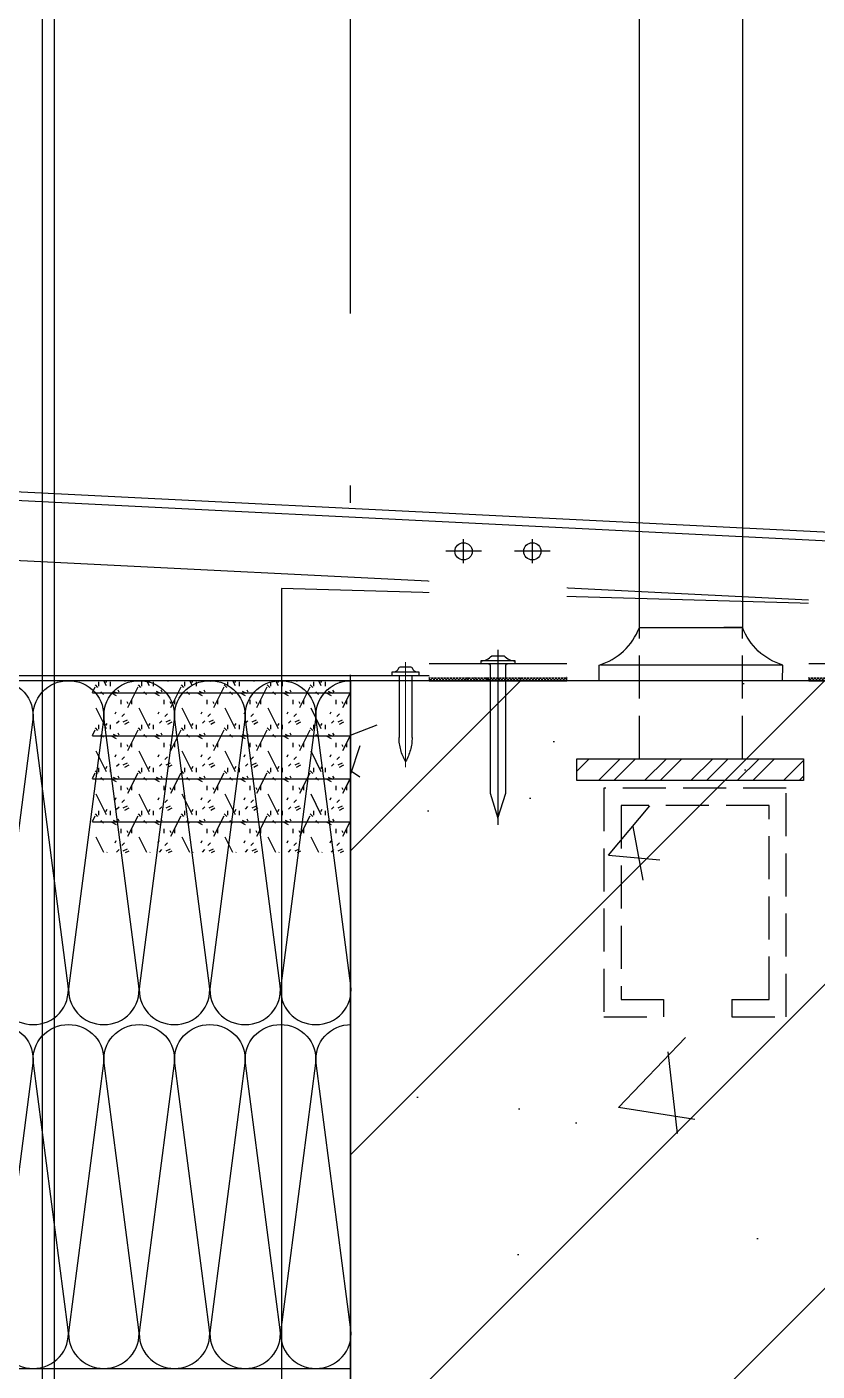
# Model space of a CAD drawing. Extents: x 6843040 to 15500510, y -6507076 to -4940511.
# Drawn here: x 7679078.4 to 7679308.2, y -6155340.7 to -6154949.8 of the extents above; entities that cross this region are included whole.
import ezdxf

# ---------------------------------------------------------------- set-up
doc = ezdxf.new("R2010")
doc.units = 0
doc.header["$LTSCALE"] = 1000
doc.header["$MEASUREMENT"] = 0
for name, pattern in [('CENTER', [50.8, 31.75, -6.35, 6.35, -6.35]), ('DASH', [0.35, 0.25, -0.1]), ('DOTE', [2.42, 2, -0.2, 0.02, -0.2]), ('HIDDEN', [0.375, 0.25, -0.125])]:
    doc.linetypes.add(name, pattern=pattern)
for name, color, linetype in [('DOTE', 8, 'DOTE'), ('E_LINE_1', 1, 'Continuous'), ('GC', 3, 'Continuous'), ('K-123-铝板', 123, 'Continuous'), ('K-155-垫片胶条', 155, 'Continuous'), ('K-8-五金件', 8, 'Continuous'), ('K-8-虚线', 8, 'HIDDEN'), ('LT-dim 1', 3, 'Continuous'), ('LT-dim 5', 3, 'Continuous'), ('LT-dim 50', 253, 'Continuous'), ('LT-Fill-密封胶', 113, 'Continuous'), ('LT-Fill-玻璃1', 14, 'Continuous'), ('LT-中线', 6, 'Continuous'), ('LT-紧固件', 253, 'Continuous'), ('LT-铝板', 31, 'Continuous'), ('LT_黄粗线', 2, 'Continuous'), ('PUB_HATCH', 8, 'Continuous'), ('SOLID_HATCH', 251, 'Continuous'), ('WALL6', 5, 'Continuous'), ('实体', 7, 'Continuous'), ('批荡层', 213, 'Continuous'), ('紧固件', 40, 'Continuous')]:
    doc.layers.add(name, color=color, linetype=linetype)

# ---------------------------------------------------------------- blocks, each defined once
blk = doc.blocks.new('gtdwer34')
at = {"layer": 'WALL6'}
h = blk.add_hatch(dxfattribs=at)
h.set_pattern_fill('ANSI32', color=256, scale=2, style=0)
h.set_pattern_definition([(45, (2115741.957, -882245.928), (-6.73519209, 6.73519209), []), (45, (2115746.447, -882245.928), (-6.73519209, 6.73519209), [])])
h.paths.add_polyline_path([(44309.1, -285946.85), (44243.18, -285946.85), (44243.18, -285953.18), (44309.1, -285953.18)])
for p, q in [((44261.39, -285908.68), (44261.39, -284868.85)), ((44291.39, -285908.79), (44291.39, -284868.85))]:
    blk.add_line(p, q, dxfattribs=at)
at = {"layer": 'WALL6', "linetype": 'DASH', "ltscale": 0.05}
for p, q in [((44261.35, -285946.85), (44261.35, -285908.68)), ((44291.35, -285946.85), (44291.35, -285908.68))]:
    blk.add_line(p, q, dxfattribs=at)
at = {"layer": 'WALL6'}
for points in [[(44249.63, -285924.13), (44249.63, -285919.6, 0.231992), (44261.35, -285908.68), (44290.93, -285908.68)], [(44302.98, -285924.13), (44303.07, -285919.6, -0.231992), (44291.35, -285908.68), (44285.9, -285908.68)]]:
    blk.add_lwpolyline(points, format="xyb", dxfattribs=at)
blk.add_lwpolyline([(44303.07, -285919.6), (44250.05, -285919.6)], dxfattribs=at)
blk.add_lwpolyline([(44243.18, -285946.85), (44309.1, -285946.85), (44309.1, -285953.18), (44243.18, -285953.18)], close=True, dxfattribs=at)
at = {"layer": 'WALL6', "linetype": 'DASH', "ltscale": 0.05}
for points in [[(44288.2, -286021.86), (44304.07, -286021.86), (44304.07, -285955.42), (44251.04, -285955.42), (44251.04, -286021.86), (44268.39, -286021.86)], [(44304.07, -286021.86), (44304.07, -285955.42), (44251.04, -285955.42), (44251.04, -286021.86), (44268.39, -286021.86)], [(44288.2, -286016.86), (44299.07, -286016.86), (44299.07, -285960.42), (44256.04, -285960.42), (44256.04, -286016.86), (44268.39, -286016.86)], [(44268.39, -286016.86), (44268.39, -286021.86)], [(44288.2, -286016.86), (44288.2, -286021.86)]]:
    blk.add_lwpolyline(points, dxfattribs=at)
blk = doc.blocks.new('LT-BLK-20230218091845', base_point=(395239.09, 252820.69))
at = {"layer": 'LT-Fill-玻璃1'}
h = blk.add_hatch(dxfattribs=at)
h.set_pattern_fill('ANSI33', color=8, scale=0.75, style=0)
h.set_pattern_definition([(45, (0, 0), (-3.367596045, 3.367596045), []), (45, (3.3676, 0), (-3.367596045, 3.367596045), [2.38125, -1.190625])])
edge = h.paths.add_edge_path()
edge.add_line((395239.09, 252820.69), (395252.08, 252813.19))
edge.add_arc((395244.39, 252821.78), 11.52, 311.8286, 333.2105)
edge.add_arc((395244.39, 252821.78), 11.52, 333.2105, 354.5925)
edge.add_line((395255.86, 252820.69), (395239.09, 252820.69))
at = {"layer": 'LT-dim 5'}
blk.add_arc((395244.39, 252821.78), 11.52, 311.8286, 354.5925, dxfattribs=at)
blk = doc.blocks.new('LT-BLK-20240528163730', base_point=(-326528.04, 67956.23))
at = {"layer": 'LT-中线'}
for p, q in [((-326529.33, 67957.09), (-326536.83, 67944.1)), ((-326528.04, 67956.23), (-326529.33, 67957.09)), ((-326535.33, 67943.67), (-326528.04, 67956.23)), ((-326536.83, 67944.1), (-326536.83, 67911.34)), ((-326535.33, 67911.34), (-326535.33, 67943.67))]:
    blk.add_line(p, q, dxfattribs=at)
at = {"layer": 'LT-Fill-玻璃1', "rotation": 90.00000000172149}
blk.add_blockref('LT-BLK-20230218091845', (-326536.83, 67944.01), dxfattribs=at)
blk = doc.blocks.new('sd425')
at = {"layer": '实体', "color": 1, "linetype": 'CENTER', "lineweight": 18}
blk.add_line((-0.05, 3.92), (-0.05, -26.62), dxfattribs=at)
at = {"layer": '紧固件', "color": 40}
blk.add_lwpolyline([(4, 0), (-4, 0), (-4, 0.98), (4, 0.98)], close=True, dxfattribs=at)
blk.add_lwpolyline([(-3.5, 0.98, 0.342434), (-2.05, 2.11, -0.350221), (-1.56, 2.48), (1.57, 2.48, -0.341999), (2.05, 2.1, 0.348555), (3.5, 0.98)], format="xyb", dxfattribs=at)
at = {"layer": '紧固件', "color": 40, "linetype": 'HIDDEN', "ltscale": 2}
blk.add_lwpolyline([(1.87, 0), (1.87, -18, -0.131642), (-0.04, -24.99, -0.131531), (-1.93, -18), (-1.93, 0)], format="xyb", dxfattribs=at)
blk = doc.blocks.new('LT-BLK-20240528163734', base_point=(-326528.04, 67956.23))
at = {"rotation": 270}
blk.add_blockref('sd425', (-326535.33, 67927.36), dxfattribs=at)
at = {"layer": 'LT-dim 50'}
blk.add_blockref('LT-BLK-20240528163730', (-326528.04, 67956.23), dxfattribs=at)
blk = doc.blocks.new('*U233')
at = {"layer": 'GC', "color": 8, "linetype": 'HIDDEN', "ltscale": 20}
blk.add_line((208.19, -1157.62), (208.19, 1055.96), dxfattribs=at)
at = {"layer": 'LT-铝板'}
blk.add_line((211.69, -1157.62), (211.69, 1055.96), dxfattribs=at)
blk = doc.blocks.new('M4×45射钉')
at = {"layer": 'LT-紧固件', "color": 1, "linetype": 'CENTER', "ltscale": 3}
blk.add_line((-4.01, 0), (46.89, 0), dxfattribs=at)
at = {"layer": 'LT-紧固件', "linetype": 'ByBlock', "ltscale": 5}
for points in [[(-0.75, -5, 0.198918), (-2.25, -1.8), (-2.25, 1.8, 0.198918), (-0.75, 5), (-0.75, -5), (0, -5), (0, 5), (-0.75, 5)], [(0, -3.05, -0.414214), (0.8, -2.25), (37.7, -2.25), (45, 0), (37.7, 2.25), (0.8, 2.25, -0.414214), (0, 3.05)]]:
    blk.add_lwpolyline(points, format="xyb", dxfattribs=at)
blk = doc.blocks.new('LT-BLK-20240912105751', base_point=(-5244677.71, -274868.65))
at = {"layer": 'K-155-垫片胶条'}
h = blk.add_hatch(dxfattribs=at)
h.set_pattern_fill('ANSI37', color=256, scale=0.2, angle=630, style=0)
h.set_pattern_definition([(135, (-5075400.838, 11810.59806), (0.449012806, 0.449012806), []), (45, (-5075400.838, 11810.59806), (0.449012806, -0.449012806), [])])
h.paths.add_polyline_path([(-5244854.79, -274867.65), (-5244854.79, -274868.65), (-5244814.79, -274868.65), (-5244814.79, -274867.65)])
h = blk.add_hatch(dxfattribs=at)
h.set_pattern_fill('ANSI37', color=256, scale=0.2, angle=630, style=0)
h.set_pattern_definition([(135, (-5075290.489, 11810.59806), (0.449012806, 0.449012806), []), (45, (-5075290.489, 11810.59806), (0.449012806, -0.449012806), [])])
h.paths.add_polyline_path([(-5244744.44, -274867.65), (-5244744.44, -274868.65), (-5244704.44, -274868.65), (-5244704.44, -274867.65)])
for points in [[(-5244854.79, -274867.65), (-5244854.79, -274868.65), (-5244814.79, -274868.65), (-5244814.79, -274867.65)], [(-5244744.44, -274867.65), (-5244744.44, -274868.65), (-5244704.44, -274868.65), (-5244704.44, -274867.65)]]:
    blk.add_lwpolyline(points, close=True, dxfattribs=at)
at = {"layer": 'LT-铝板'}
for points in [[(-5245138.71, -274825.47), (-5245138.71, -274805.45), (-5244652.71, -274829.75), (-5244652.71, -274898.88), (-5244672.71, -274898.88)], [(-5245136.21, -274825.6), (-5245136.21, -274808.08), (-5244655.21, -274832.13), (-5244655.21, -274896.38), (-5244672.71, -274896.38)]]:
    blk.add_lwpolyline(points, dxfattribs=at)
at = {"layer": '批荡层', "color": 8}
blk.add_lwpolyline([(-5245138.71, -274825.47), (-5244672.71, -274848.77), (-5244672.71, -274898.88)], dxfattribs=at)
at = {"color": 8}
for points in [[(-5244854.79, -274867.65), (-5244854.79, -274825.65), (-5244814.79, -274825.65), (-5244814.79, -274867.65)], [(-5244744.44, -274867.65), (-5244744.44, -274830.65), (-5244704.44, -274830.65), (-5244704.44, -274867.65)]]:
    blk.add_wipeout(points, dxfattribs=at).dxf.layer = 'K-123-铝板'
at = {"layer": 'K-8-五金件', "ltscale": 2}
for p, q in [((-5244844.79, -274834.51), (-5244844.79, -274827.54)), ((-5244844.79, -274834.51), (-5244844.79, -274827.54)), ((-5244824.79, -274834.51), (-5244824.79, -274827.54)), ((-5244824.79, -274834.51), (-5244824.79, -274827.54)), ((-5244839.59, -274831.03), (-5244849.99, -274831.03)), ((-5244839.58, -274831.03), (-5244849.99, -274831.03)), ((-5244819.58, -274831.03), (-5244829.99, -274831.03)), ((-5244819.58, -274831.03), (-5244829.99, -274831.03))]:
    blk.add_line(p, q, dxfattribs=at)
for centre in [(-5244844.79, -274831.03), (-5244824.79, -274831.03)]:
    blk.add_circle(centre, 2.5, dxfattribs=at)
at = {"layer": 'K-8-虚线', "color": 8, "linetype": 'HIDDEN', "ltscale": 10}
for p, q in [((-5244854.79, -274863.65), (-5244814.79, -274863.65)), ((-5244744.44, -274863.65), (-5244704.44, -274863.65))]:
    blk.add_line(p, q, dxfattribs=at)
at = {"layer": 'LT_黄粗线', "ltscale": 1000, "rotation": 270}
blk.add_blockref('M4×45射钉', (-5244834.79, -274863.65), dxfattribs=at)

msp = doc.modelspace()

# ---------------------------------------------------------------- hatches: boundary and pattern name
at = {"layer": 'PUB_HATCH'}
h = msp.add_hatch(dxfattribs=at)
h.set_pattern_fill('钢筋混凝土', color=256, scale=25, style=0)
h.set_pattern_definition([(45, (31044.777, 15493.96), (-44.19417382, 44.19417382), []), (50, (31044.78, 15493.96), (179.3150457, -15.6880337), [18.75, -206.25]), (355, (31044.78, 15493.96), (-34.6878334, 188.0480334), [15, -165]), (100.4514, (31059.72, 15492.65), (144.6273454, 172.3598855), [15.9350475, -175.285528]), (46.1842, (31044.78, 15543.96), (266.810262, -41.3797536), [28.125, -309.375]), (96.6356, (31067, 15540.5), (233.6656764, 243.529468), [23.902572, -262.92825]), (351.1842, (31044.78, 15543.96), (233.665486, 243.52965), [22.5, -247.5]), (21, (31069.78, 15531.46), (149.226763, -100.6547227), [18.75, -206.25]), (326, (31069.78, 15531.46), (60.828833, 181.2875113), [15, -165]), (71.4514, (31082.21, 15523.07), (210.055657, 80.6326242), [15.9350475, -175.285528]), (37.5, (31044.78, 15493.96), (3.03996383, 83.22346346), [0, -163, 0, -167.5, 0, -165.625]), (7.5, (31044.78, 15493.96), (65.7673844, 98.602928), [0, -95.5, 0, -159.25, 0, -63.125]), (327.5, (30989.03, 15493.96), (133.45560904, -5.63871793), [0, -62.5, 0, -195, 0, -258.75]), (317.5, (30964.03, 15493.96), (145.7965423, 25.0262456), [0, -81.25, 0, -129.5, 0, -183.75])])
h.paths.add_polyline_path([(7679172.47, -6155139.93), (7679172.47, -6156989.93), (7679472.47, -6156989.93), (7679472.47, -6155619.93), (7680206.46, -6155603.49), (7680206.46, -6155473.49), (7679372.47, -6155489.93), (7679372.47, -6155139.93)])
at = {"layer": 'SOLID_HATCH'}
h = msp.add_hatch(dxfattribs=at)
h.set_pattern_fill('隔热材料01', color=256, scale=25, style=0)
h.set_pattern_definition([(270, (31055.712, 19654.452), (12.5, -2e-15), [1.2544375, -11.2455625]), (270, (31046.348, 19654.452), (12.5, -2e-15), [1.2544375, -11.2455625]), (90, (31052.725, 19645.97), (-12.5, 8e-16), [1.2544375, -11.2455625]), (90, (31049.334, 19645.97), (-12.5, 8e-16), [1.2544375, -11.2455625]), (180, (31057.283, 19643.961), (-2e-15, -12.5), [12.5060625, 0.0060625]), (135, (31053.794, 19644.588), (7e-16, 12.499968513), [1.067, -16.6106875]), (116.56505, (31065.539, 19645.3426), (2.82076e-05, 12.4999833553), [0.70125, -27.249625]), (116.56505, (31053.039, 19645.3426), (2.82076e-05, 12.4999833553), [0.70125, -27.249625]), (153.43495, (31067.548, 19643.961), (-2.8208e-05, 12.499983355), [1.4025, -26.548375]), (153.43495, (31055.048, 19643.961), (-2.8208e-05, 12.499983355), [1.4025, -26.548375]), (63.43495, (31065.2255, 19647.224), (-2.82076e-05, 12.4999833553), [6.6785, -21.272375]), (63.43495, (31052.7255, 19647.224), (-2.82076e-05, 12.4999833553), [6.6785, -21.272375]), (116.56505, (31068.212, 19654.452), (2.82076e-05, 12.4999833553), [0.70125, -27.249625]), (116.56505, (31055.712, 19654.452), (2.82076e-05, 12.4999833553), [0.70125, -27.249625]), (135, (31055.399, 19655.079), (7e-16, 12.499968513), [1.067, -16.6106875]), (153.43495, (31067.144, 19655.834), (-2.8208e-05, 12.499983355), [1.4025, -26.548375]), (153.43495, (31054.644, 19655.834), (-2.8208e-05, 12.499983355), [1.4025, -26.548375]), (45, (31046.661, 19655.079), (7e-16, 12.499968513), [1.067, -16.6106875]), (63.43495, (31058.8476, 19654.452), (-2.82076e-05, 12.4999833553), [0.70125, -27.249625]), (63.43495, (31046.3476, 19654.452), (-2.82076e-05, 12.4999833553), [0.70125, -27.249625]), (26.56505, (31059.916, 19655.834), (2.8208e-05, 12.499983355), [1.4025, -26.548375]), (26.56505, (31047.416, 19655.834), (2.8208e-05, 12.499983355), [1.4025, -26.548375]), (116.56505, (31061.834, 19647.224), (2.82076e-05, 12.4999833553), [6.6785, -21.272375]), (116.56505, (31049.334, 19647.224), (2.82076e-05, 12.4999833553), [6.6785, -21.272375]), (45, (31048.266, 19644.588), (7e-16, 12.499968513), [1.067, -16.6106875]), (63.43495, (31061.5207, 19645.3426), (-2.82076e-05, 12.4999833553), [0.70125, -27.249625]), (63.43495, (31049.0207, 19645.3426), (-2.82076e-05, 12.4999833553), [0.70125, -27.249625]), (26.56505, (31059.512, 19643.961), (2.8208e-05, 12.499983355), [1.4025, -26.548375]), (26.56505, (31047.012, 19643.961), (2.8208e-05, 12.499983355), [1.4025, -26.548375])])
h.paths.add_polyline_path([(7679097.47, -6155139.93), (7679172.47, -6155139.93), (7679172.47, -6155189.93), (7679097.47, -6155189.93)])

# ---------------------------------------------------------------- linework, layer by layer
at = {"layer": 'DOTE', "ltscale": 0.25}
msp.add_line((7679172.47, -6181048.19), (7679172.47, -6150148.37), dxfattribs=at)
at = {"layer": 'E_LINE_1'}
msp.add_lwpolyline([(7679172.47, -6155139.93), (7679172.47, -6156989.93), (7679472.47, -6156989.93), (7679472.47, -6155619.93), (7680206.46, -6155603.49), (7680206.46, -6155473.49), (7679372.47, -6155489.93), (7679372.47, -6155139.93), (7679172.47, -6155139.93)], dxfattribs=at)
at = {"layer": 'GC', "color": 8, "linetype": 'HIDDEN', "ltscale": 20}
msp.add_line((7679082.97, -6157589.93), (7679082.97, -6154972.55), dxfattribs=at)
at = {"layer": 'LT-dim 1', "extrusion": (0, 1.22465e-16, -1), "elevation": 0}
for points in [[(-7679069.94, -6155139.93, 0.451718), (-7679080.14, -6155151.19), (-7679070.03, -6155228.67, -0.451718), (-7679080.22, -6155239.93, -0.451718), (-7679090.42, -6155228.67), (-7679080.3, -6155151.19, 0.451718), (-7679090.5, -6155139.93, 0.451718), (-7679100.69, -6155151.19), (-7679090.58, -6155228.67, -0.451718), (-7679100.78, -6155239.93, -0.451718), (-7679110.97, -6155228.67), (-7679100.86, -6155151.19, 0.451718), (-7679111.05, -6155139.93, 0.451718), (-7679121.25, -6155151.19), (-7679111.14, -6155228.67, -0.451718), (-7679121.33, -6155239.93, -0.451718), (-7679131.53, -6155228.67), (-7679121.41, -6155151.19, 0.451718), (-7679131.61, -6155139.93, 0.451718), (-7679141.81, -6155151.19), (-7679131.69, -6155228.67, -0.451718), (-7679141.89, -6155239.93, -0.451718), (-7679152.08, -6155228.67), (-7679141.97, -6155151.19, 0.451718), (-7679152.17, -6155139.93, 0.451718), (-7679162.36, -6155151.19), (-7679152.25, -6155228.67, -0.451718), (-7679162.44, -6155239.93, -0.451718), (-7679172.64, -6155228.67), (-7679162.53, -6155151.19, 0.44431), (-7679172.47, -6155139.93, 0.44431)], [(-7679069.94, -6155239.93, 0.451718), (-7679080.14, -6155251.19), (-7679070.03, -6155328.67, -0.451718), (-7679080.22, -6155339.93, -0.451718), (-7679090.42, -6155328.67), (-7679080.3, -6155251.19, 0.451718), (-7679090.5, -6155239.93, 0.451718), (-7679100.69, -6155251.19), (-7679090.58, -6155328.67, -0.451718), (-7679100.78, -6155339.93, -0.451718), (-7679110.97, -6155328.67), (-7679100.86, -6155251.19, 0.451718), (-7679111.05, -6155239.93, 0.451718), (-7679121.25, -6155251.19), (-7679111.14, -6155328.67, -0.451718), (-7679121.33, -6155339.93, -0.451718), (-7679131.53, -6155328.67), (-7679121.41, -6155251.19, 0.451718), (-7679131.61, -6155239.93, 0.451718), (-7679141.81, -6155251.19), (-7679131.69, -6155328.67, -0.451718), (-7679141.89, -6155339.93, -0.451718), (-7679152.08, -6155328.67), (-7679141.97, -6155251.19, 0.451718), (-7679152.17, -6155239.93, 0.451718), (-7679162.36, -6155251.19), (-7679152.25, -6155328.67, -0.451718), (-7679162.44, -6155339.93, -0.451718), (-7679172.64, -6155328.67), (-7679162.53, -6155251.19, 0.451718), (-7679172.72, -6155239.93)]]:
    msp.add_lwpolyline(points, format="xyb", dxfattribs=at)
at = {"layer": 'LT-中线'}
msp.add_line((7678977.75, -6155339.93), (7679172.72, -6155339.93), dxfattribs=at)
for points in [[(7679172.47, -6155139.93), (7678990.47, -6155139.93), (7678990.47, -6155138.43)], [(7678991.97, -6155138.43), (7679172.47, -6155138.43)]]:
    msp.add_lwpolyline(points, dxfattribs=at)
at = {"layer": 'LT-铝板'}
msp.add_line((7679086.47, -6157589.93), (7679086.47, -6154972.55), dxfattribs=at)
at = {"layer": '批荡层'}
msp.add_lwpolyline([(7680206.46, -6155453.49), (7679392.47, -6155469.93), (7679392.47, -6155119.93), (7679152.47, -6155113.09), (7679152.47, -6157009.93), (7679492.47, -6157009.93), (7679492.47, -6155639.93), (7680206.46, -6155623.49)], dxfattribs=at)

# ---------------------------------------------------------------- block references
for name, p in [('*U233', (7678874.78, -6153814.93)), ('gtdwer34', (7634995.15, -5869215.8))]:
    msp.add_blockref(name, p)
at = {"layer": 'LT-dim 50', "xscale": -1, "rotation": 270}
msp.add_blockref('LT-BLK-20240528163734', (7679217.36, -6155131.14), dxfattribs=at)

# ---------------------------------------------------------------- next in the draw order: block references
at = {"layer": 'LT-Fill-密封胶', "ltscale": 1000}
msp.add_blockref('LT-BLK-20240912105751', (7679372.47, -6155139.93), dxfattribs=at)

# ---------------------------------------------------------------- next in the draw order: linework, layer by layer
at = {"layer": 'GC', "color": 8, "linetype": 'HIDDEN', "ltscale": 20}
msp.add_line((7679082.98, -6157589.93), (7679082.98, -6154972.55), dxfattribs=at)
at = {"layer": 'LT-铝板'}
msp.add_line((7679086.48, -6157589.93), (7679086.48, -6154972.55), dxfattribs=at)

doc.saveas('drawing.dxf')
